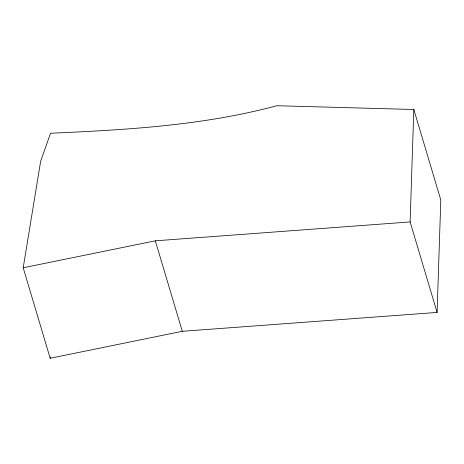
<?xml version="1.0" encoding="UTF-8"?>
<svg xmlns="http://www.w3.org/2000/svg" width="464" height="464" viewBox="0 0 464 464"><rect width="100%" height="100%" fill="white"/><g stroke="black" fill="none" stroke-linecap="round" stroke-linejoin="round"><path stroke-width="0.7" d="M437.1 312.423L410.124 221.937L413.824 109.498L276.863 105.734C203.168 125.535 126.434 129.856 50.541 133.243L40.67 161.194L23.2 267.774L50.176 358.266L182.3 331.302L437.1 312.423L440.8 199.984L413.824 109.498M50.176 358.266L50.396 356.932M23.2 267.774L155.324 240.816L410.124 221.937M155.324 240.816L182.3 331.302"/></g></svg>
